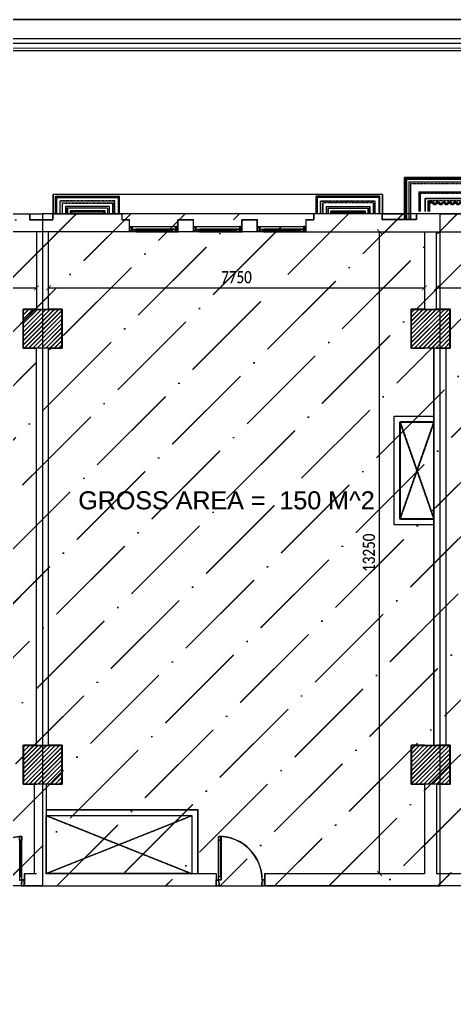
# Model space of a CAD drawing. Header units: inches. Extents: x 4821 to 127877, y 58012 to 433683.
# Drawn here: x 47070 to 56033, y 149720 to 169964 of the extents above; entities that cross this region are included whole.
import ezdxf

# ---------------------------------------------------------------- set-up
doc = ezdxf.new("R2010")
doc.units = ezdxf.units.IN
doc.header["$MEASUREMENT"] = 0
for name, pattern in [('$0$$5$HIDDEN', [0.375, 0.25, -0.125]), ('$1$$5$HIDDEN', [0.375, 0.25, -0.125]), ('104-TYPICAL FLOOR$0$HIDDEN', [0.375, 0.25, -0.125]), ('ducT FIRST$0$New Plans (8)$0$HIDDEN', [0.375, 0.25, -0.125])]:
    doc.linetypes.add(name, pattern=pattern)
for name, color, linetype in [('$0$A-ELV', 11, 'Continuous'), ('$0$A-WAL-CMU', 7, 'Continuous'), ('$1$A-ELV', 11, 'Continuous'), ('$1$A-LIN-10', 8, 'Continuous'), ('$1$A-LIN-30', 40, 'Continuous'), ('A-ANNO-DIMS', 90, 'Continuous'), ('A-ANNO-SYMB', 130, 'Continuous'), ('A-DOOR', 170, 'Continuous'), ('A-ELV', 11, 'Continuous'), ('A-FLOR-IDEN', 11, 'Continuous'), ('A-LIN-10', 8, 'Continuous'), ('A-LIN-30', 40, 'Continuous'), ('A-WAL-CMU', 7, 'Continuous'), ('A-WAL-LOW', 41, 'Continuous'), ('A-WALL', 53, 'Continuous'), ('A-WIN', 141, 'Continuous'), ('COL FISRT$0$COL GROUND$0$Cloums$0$A-COL-HAT', 8, 'Continuous'), ('COL FISRT$0$COL GROUND$0$Cloums$0$A-COL-RFC', 210, 'Continuous'), ('ducT FIRST$0$New Plans (8)$0$A-FLOR-OVHD', 8, 'ducT FIRST$0$New Plans (8)$0$HIDDEN'), ('ELECTRICAL', 4, 'Continuous')]:
    doc.layers.add(name, color=color, linetype=linetype)
doc.styles.get("Standard").update_dxf_attribs({"font": 'arial.ttf'})
doc.styles.add('T25-100', font='calibri.ttf', dxfattribs={"width": 0.8, "height": 250})
doc.dimstyles.new('D100', dxfattribs={"dimtxt": 250, "dimasz": 100, "dimexe": 0.18, "dimexo": 0.0625, "dimgap": 90, "dimtad": 1, "dimdec": 0, "dimrnd": 5, "dimzin": 9, "dimdsep": 46, "dimtxsty": 'T25-100', "dimblk": 'ARCHTICK', "dimcen": 90, "dimse1": 1, "dimse2": 1, "dimclrd": 256, "dimclre": 90, "dimclrt": 7, "dimazin": 0, "dimtfac": 200, "dimtdec": 0, "dimtofl": 0, "dimtmove": 2, "dimatfit": 3, "dimldrblk": 'DOT', "dimfxl": 1, "dimtolj": 1, "dimarcsym": 0})
pattern_1 = [(45, (1133291.507, -1550303.88), (-44.194174, 44.194174), [])]
pattern_2 = [(45, (-1012680.1, -137253.6), (420.9495, 1543.4815), [1984.375, -396.875, 0, -396.875])]
pattern_3 = [(45, (-1012683.5, -137256.6), (420.9495, 1543.4815), [1984.375, -396.875, 0, -396.875])]

# ---------------------------------------------------------------- blocks, each defined once
blk = doc.blocks.new('*U100')
for p, q in [((-95, -825), (-95, -72)), ((-55, -72), (-55, -825))]:
    blk.add_line(p, q)
for points in [[(-1000, 120), (-1000, 0), (-950, 0), (-950, 50), (-940, 50), (-940, 120)], [(-50, 0), (-50, -64), (-55, -64), (-55, -75), (-95, -75), (-95, -64), (-100, -64), (-100, 0)], [(0, 120), (0, 0), (-50, 0), (-50, 50), (-60, 50), (-60, 120)], [(-50, -900), (-50, -836), (-55, -836), (-55, -825), (-95, -825), (-95, -836), (-100, -836), (-100, -900)]]:
    blk.add_lwpolyline(points, close=True)
blk.add_lwpolyline([(-100, -900), (-100, 0), (-50, 0), (-50, -900), (-100, -900)])
blk.add_arc((-50, 0), 900, 180, 270)
blk = doc.blocks.new('COL FISRT')
at = {"layer": 'COL FISRT$0$COL GROUND$0$Cloums$0$A-COL-HAT'}
h = blk.add_hatch(dxfattribs=at)
h.set_pattern_fill('ANSI31', color=256, scale=500)
h.set_pattern_definition(pattern_1)
h.paths.add_polyline_path([(1154728, -1509897), (1154728, -1509097), (1155528, -1509097), (1155528, -1509897)])
h = blk.add_hatch(dxfattribs=at)
h.set_pattern_fill('ANSI31', color=256, scale=500)
h.set_pattern_definition(pattern_1)
h.paths.add_polyline_path([(1163528, -1509897), (1162728, -1509897), (1162728, -1509097), (1163528, -1509097)])
h = blk.add_hatch(dxfattribs=at)
h.set_pattern_fill('ANSI31', color=256, scale=500)
h.set_pattern_definition(pattern_1)
h.paths.add_polyline_path([(1154729, -1518897), (1154729, -1518097), (1155529, -1518097), (1155529, -1518897)])
h = blk.add_hatch(dxfattribs=at)
h.set_pattern_fill('ANSI31', color=256, scale=500)
h.set_pattern_definition(pattern_1)
h.paths.add_polyline_path([(1163529, -1518097), (1163529, -1518897), (1162729, -1518897), (1162729, -1518097)])
at = {"layer": 'COL FISRT$0$COL GROUND$0$Cloums$0$A-COL-RFC', "linetype": 'Continuous', "elevation": 0}
for points in [[(1155528, -1509897), (1154728, -1509897), (1154728, -1509097), (1155528, -1509097)], [(1163528, -1509897), (1162728, -1509897), (1162728, -1509097), (1163528, -1509097)], [(1155529, -1518897), (1154729, -1518897), (1154729, -1518097), (1155529, -1518097)], [(1163529, -1518897), (1162729, -1518897), (1162729, -1518097), (1163529, -1518097)]]:
    blk.add_lwpolyline(points, close=True, dxfattribs=at)
blk = doc.blocks.new('duct gr')
at = {"layer": 'A-WAL-CMU'}
for points in [[(1163220, -1608752), (1162402, -1608752), (1162402, -1606512), (1163222, -1606512)], [(1163220, -1608632), (1162522, -1608632), (1162522, -1606632), (1163222, -1606632)], [(1155226, -1614634), (1158349, -1614634), (1158349, -1615956)]]:
    blk.add_lwpolyline(points, dxfattribs=at)
blk.add_lwpolyline([(1158229, -1615954), (1155226, -1615954), (1155226, -1614754), (1158229, -1614754)], close=True, dxfattribs=at)
at = {"layer": 'ducT FIRST$0$New Plans (8)$0$A-FLOR-OVHD'}
for points in [[(1163222, -1606632), (1162522, -1608632)], [(1163222, -1608632), (1162522, -1606632)], [(1155229, -1615948), (1158229, -1614754)], [(1155229, -1614754), (1158229, -1615954)]]:
    blk.add_lwpolyline(points, dxfattribs=at)
blk = doc.blocks.new('1MMM')
for points in [[(1183353, -1712344, 0.506094), (1183343, -1712339), (1183343, -1712341), (1183332, -1712341), (1183332, -1712344)], [(1183353, -1712356, -0.506094), (1183343, -1712362), (1183343, -1712359), (1183332, -1712359), (1183332, -1712356)], [(1184073, -1712344, -0.506094), (1184083, -1712338), (1184083, -1712341), (1184094, -1712341), (1184094, -1712344)], [(1184073, -1712356, 0.506094), (1184083, -1712362), (1184083, -1712359), (1184094, -1712359), (1184094, -1712356)]]:
    blk.add_hatch(color=2).paths.add_polyline_path(points)
at = {"color": 2}
for p, q in [((1183213, -1712268, 0), (1183223, -1712268, 0)), ((1183223, -1712378, 0), (1183213, -1712378, 0)), ((1184213, -1712268, 0), (1184203, -1712268, 0)), ((1184203, -1712378, 0), (1184213, -1712378, 0))]:
    blk.add_line(p, q, dxfattribs=at)
for p, q in [((1184163, -1712268, 1221), (1183263, -1712268, 0)), ((1183343, -1712323, 0), (1184083, -1712323, 1035)), ((1184083, -1712378, 1035), (1183343, -1712378, 0))]:
    blk.add_line(p, q)
at = {"color": 2, "elevation": 1035}
for points in [[(1183223, -1712268), (1183263, -1712268), (1183263, -1712378), (1183263, -1712378), (1183263, -1712378), (1183223, -1712378)], [(1184203, -1712268), (1184163, -1712268), (1184163, -1712378), (1184163, -1712378), (1184163, -1712378), (1184203, -1712378)]]:
    blk.add_lwpolyline(points, close=True, dxfattribs=at)
at = {"color": 9, "elevation": 1035}
for points in [[(1183228, -1712273), (1183258, -1712273), (1183258, -1712373), (1183228, -1712373)], [(1184198, -1712273), (1184168, -1712273), (1184168, -1712373), (1184198, -1712373)]]:
    blk.add_lwpolyline(points, close=True, dxfattribs=at)
at = {"color": 2}
for points, elevation in [([(1183343, -1712356), (1183343, -1712378), (1183263, -1712378), (1183263, -1712323), (1183343, -1712323), (1183343, -1712344)], 0), ([(1184083, -1712356), (1184083, -1712378), (1184163, -1712378), (1184163, -1712323), (1184083, -1712323), (1184083, -1712344)], 1035)]:
    blk.add_lwpolyline(points, dxfattribs=dict(at, elevation=elevation))
at = {"color": 9}
for points, elevation in [([(1183338, -1712356), (1183338, -1712373), (1183267, -1712373), (1183267, -1712327), (1183338, -1712327), (1183338, -1712344)], 0), ([(1184087, -1712356), (1184087, -1712373), (1184158, -1712373), (1184158, -1712327), (1184087, -1712327), (1184087, -1712344)], 1035)]:
    blk.add_lwpolyline(points, dxfattribs=dict(at, elevation=elevation))
at = {"elevation": 1035}
blk.add_lwpolyline([(1183322, -1712344), (1184104, -1712344), (1184104, -1712356), (1183322, -1712356)], close=True, dxfattribs=at)
at = {"color": 2, "elevation": 1035}
for points in [[(1183353, -1712344, 0.506094), (1183343, -1712339), (1183343, -1712341), (1183332, -1712341), (1183332, -1712344)], [(1183353, -1712356, -0.506094), (1183343, -1712362), (1183343, -1712359), (1183332, -1712359), (1183332, -1712356)], [(1184073, -1712344, -0.506094), (1184083, -1712338), (1184083, -1712341), (1184094, -1712341), (1184094, -1712344)], [(1184073, -1712356, 0.506094), (1184083, -1712362), (1184083, -1712359), (1184094, -1712359), (1184094, -1712356)]]:
    blk.add_lwpolyline(points, format="xyb", close=True, dxfattribs=at)
blk = doc.blocks.new('$0$fggffg')
at = {"layer": '$1$A-ELV'}
for p, q in [((1450089, 602816, 0), (1450089, 602454, 0)), ((1451403, 602816, 0), (1451403, 602454, 0)), ((1451403, 602454, 0), (1450089, 602454, 0))]:
    blk.add_line(p, q, dxfattribs=at)
at = {"layer": '$1$A-ELV', "color": 39}
for p, q in [((1450298, 602663), (1450298, 602816)), ((1450333, 602698), (1450333, 602816)), ((1450333, 602698), (1451159, 602698)), ((1451159, 602698), (1451159, 602816)), ((1451194, 602663), (1451194, 602816)), ((1450298, 602663), (1451194, 602663))]:
    blk.add_line(p, q, dxfattribs=at)
at = {"layer": '$1$A-LIN-10'}
for p, q in [((1450110, 602475, 0), (1450110, 602816)), ((1450110, 602475, 0), (1450110, 602816)), ((1451383, 602475, 0), (1451383, 602816)), ((1451383, 602475, 0), (1451383, 602816)), ((1451383, 602475, 0), (1450110, 602475, 0))]:
    blk.add_line(p, q, dxfattribs=at)
at = {"layer": '$1$A-LIN-10', "linetype": '$1$$5$HIDDEN', "ltscale": 0.2}
for p, q in [((1450185, 602816, 0), (1450185, 602550, 0)), ((1450225, 602590), (1450225, 602816)), ((1451268, 602590), (1451268, 602816)), ((1451308, 602816, 0), (1451308, 602550, 0)), ((1450185, 602550, 0), (1451308, 602550, 0)), ((1451268, 602590), (1450225, 602590))]:
    blk.add_line(p, q, dxfattribs=at)
at = {"layer": '$1$A-LIN-30'}
for p, q in [((1450391, 602756, 0), (1450391, 602816, 0)), ((1450391, 602756), (1451102, 602756)), ((1450411, 602776, 0), (1450411, 602816, 0)), ((1450411, 602776), (1451082, 602776)), ((1451082, 602776, 0), (1451082, 602816, 0)), ((1451102, 602756, 0), (1451102, 602816, 0))]:
    blk.add_line(p, q, dxfattribs=at)
blk = doc.blocks.new('A$C27065016')
at = {"layer": 'A-WAL-CMU', "elevation": 0}
blk.add_lwpolyline([(1417, 482), (1417, 362), (0, 362), (0, 482)], dxfattribs=at)
at = {"layer": '$0$A-WAL-CMU'}
blk.add_blockref('$0$fggffg', (-1450038, -602454, 0), dxfattribs=at)
blk = doc.blocks.new('fgdf')
at = {"layer": 'A-ELV', "color": 39}
for p, q in [((-40267, 43720, 0), (-40267, 42867)), ((-38412, 43720, 0), (-38412, 42867)), ((-38412, 42867), (-40267, 42867))]:
    blk.add_line(p, q, dxfattribs=at)
at = {"layer": 'A-ELV'}
for p, q in [((-40177, 42959), (-40177, 43720)), ((-38504, 42959), (-38504, 43720)), ((-40177, 42959), (-38504, 42959))]:
    blk.add_line(p, q, dxfattribs=at)
at = {"layer": 'A-ELV', "ltscale": 0.4}
for p, q in [((-39972, 43164), (-39972, 43570)), ((-39838, 43570), (-39838, 43297)), ((-38842, 43570), (-38842, 43297)), ((-38709, 43164), (-38709, 43570)), ((-39972, 43164), (-38709, 43164)), ((-39838, 43297), (-38842, 43297))]:
    blk.add_line(p, q, dxfattribs=at)
at = {"layer": 'A-LIN-10', "linetype": '104-TYPICAL FLOOR$0$HIDDEN', "ltscale": 0.4}
for p, q in [((-40142, 42993), (-40142, 43720)), ((-39948, 43188), (-39948, 43570)), ((-39787, 43349), (-39787, 43570)), ((-38894, 43349), (-38894, 43570)), ((-38733, 43188), (-38733, 43570)), ((-38538, 42993), (-38538, 43720)), ((-38894, 43349), (-39787, 43349)), ((-39948, 43188), (-38733, 43188)), ((-40142, 42993), (-38538, 42993))]:
    blk.add_line(p, q, dxfattribs=at)
at = {"layer": 'A-LIN-10', "color": 250}
for points in [[(-38435, 43720), (-38435, 42890), (-40244, 42890), (-40244, 43720)], [(-38453, 43720), (-38453, 42908), (-40226, 42908), (-40226, 43720)]]:
    blk.add_lwpolyline(points, dxfattribs=at)
at = {"layer": 'A-LIN-30'}
for points in [[(-39765, 43570), (-39765, 43370), (-39675, 43370, -1), (-39605, 43370), (-39555, 43370, -1), (-39485, 43370), (-39435, 43370, -1), (-39365, 43370), (-39315, 43370, -1), (-39245, 43370), (-39195, 43370, -1), (-39125, 43370), (-39075, 43370, -1), (-39005, 43370), (-38915, 43370), (-38915, 43570)], [(-39745, 43570), (-39745, 43390), (-39692, 43390, -0.68313), (-39589, 43390), (-39572, 43390, -0.68313), (-39469, 43390), (-39452, 43390, -0.68313), (-39349, 43390), (-39332, 43390, -0.68313), (-39229, 43390), (-39212, 43390, -0.68313), (-39109, 43390), (-39092, 43390, -0.68313), (-38989, 43390), (-38935, 43390), (-38935, 43570)]]:
    blk.add_lwpolyline(points, format="xyb", dxfattribs=at)
blk = doc.blocks.new('$0$fgdf')
at = {"layer": 'A-ELV'}
blk.add_blockref('fgdf', (0, 0), dxfattribs=at)
blk = doc.blocks.new('FIRST SLAB EDGE')
at = {"layer": 'A-FLOR-IDEN'}
for p, q in [((1163183, -1710694, 0), (1171720, -1710694, 0)), ((1163183, -1710694, 0), (1163183, -1711444, 0)), ((1155937, -1711044, 0), (1155937, -1711444, 0)), ((1162727, -1711044, 0), (1155937, -1711044, 0)), ((1162727, -1711044, 0), (1162727, -1711444, 0))]:
    blk.add_line(p, q, dxfattribs=at)
at = {"layer": 'A-FLOR-IDEN', "elevation": 0}
blk.add_lwpolyline([(1162727, -1711444), (1163183, -1711444)], dxfattribs=at)
at = {"layer": 'A-WAL-CMU'}
for p, q in [((1154955, -1711444, 0), (1155455, -1711444, 0)), ((1155455, -1711444, 0), (1155455, -1711564, 0)), ((1157514, -1711814, 0), (1157514, -1711564, 0)), ((1158514, -1711814, 0), (1158514, -1711564, 0)), ((1158832, -1711814, 0), (1158832, -1711564, 0)), ((1159832, -1711814, 0), (1159832, -1711564, 0)), ((1160151, -1711814, 0), (1160151, -1711564, 0))]:
    blk.add_line(p, q, dxfattribs=at)
at = {"layer": 'A-WAL-CMU', "elevation": 0}
for points in [[(1161151, -1711564), (1161151, -1711814), (1165101, -1711814), (1165101, -1711564), (1164827, -1711564), (1164827, -1711444), (1164128, -1711444)], [(1164128, -1711444), (1163429, -1711444), (1163429, -1711564), (1162727, -1711564), (1162727, -1711444), (1161310, -1711444), (1161310, -1711564)], [(1155455, -1711564), (1155937, -1711564)], [(1157354, -1711564), (1157514, -1711564)], [(1158514, -1711564), (1158832, -1711564)], [(1159832, -1711564), (1160151, -1711564)], [(1161151, -1711564), (1161310, -1711564)], [(1157514, -1711814), (1154859, -1711814)], [(1158832, -1711814), (1158514, -1711814)], [(1160151, -1711814), (1159832, -1711814)]]:
    blk.add_lwpolyline(points, dxfattribs=at)
at = {"layer": '$0$A-ELV', "xscale": -1, "rotation": 180}
blk.add_blockref('$0$fgdf', (1203451, -1667824, 0), dxfattribs=at)
at = {"layer": '$0$A-WAL-CMU', "xscale": -1, "rotation": 180}
blk.add_blockref('$0$fggffg', (-288728, -1108627, 0), dxfattribs=at)
at = {"layer": 'A-WAL-CMU', "rotation": 180}
blk.add_blockref('A$C27065016', (1157354, -1711082, 0), dxfattribs=at)
at = {"layer": 'A-WIN', "xscale": -1}
for p in [(2341727, 564), (2343045, 564), (2344364, 564)]:
    blk.add_blockref('1MMM', p, dxfattribs=at)
blk = doc.blocks.new('new blo')
at = {"layer": 'A-LIN-10', "linetype": '$0$$5$HIDDEN'}
blk.add_lwpolyline([(1163093, -1717740), (1163790, -1717740), (1163790, -1715740), (1163093, -1715740)], close=True, dxfattribs=at)
for points in [[(1163093, -1717740), (1163790, -1715740)], [(1163093, -1715740), (1163790, -1717740)], [(1163790, -1715740), (1163790, -1717740)]]:
    blk.add_lwpolyline(points, dxfattribs=at)
blk = doc.blocks.new('BANDA-MOATAZ')
at = {"color": 10}
blk.add_lwpolyline([(0, 0), (0, 40500), (-57155, 40500), (-57155, 0)], close=True, dxfattribs=at)
at = {"const_width": 17.5}
for points in [[(-350, 350), (-350, 40150), (-56805, 40150), (-56805, 350)], [(-525, 5112), (-525, 39975), (-56630, 39975), (-56630, 5112)]]:
    blk.add_lwpolyline(points, close=True, dxfattribs=at)
at = {"color": 131}
blk.add_lwpolyline([(-438, 438), (-438, 40062), (-56718, 40062), (-56718, 438)], close=True, dxfattribs=at)
at = {"layer": 'ELECTRICAL', "color": 131}
blk.add_lwpolyline([(-575, 5162), (-575, 39925), (-56580, 39925), (-56580, 5162)], close=True, dxfattribs=at)
blk = doc.blocks.new('_ArchTick')
at = {"color": 0, "linetype": 'ByBlock', "const_width": 0.15}
blk.add_lwpolyline([(-0.5, -0.5), (0.5, 0.5)], dxfattribs=at)
blk = doc.blocks.new('*D156')
at = {"layer": 'A-ANNO-DIMS', "lineweight": -2, "transparency": 16777216}
blk.add_line((39691, 164430), (47418, 164430), dxfattribs=at)
at = {"layer": 'Defpoints', "color": 0, "transparency": 16777216}
for p in [(47418, 164430), (47418, 164414), (39691, 164169, 1209)]:
    blk.add_point(p, dxfattribs=at)
at = {"layer": 'A-ANNO-DIMS', "lineweight": -2, "transparency": 16777216, "xscale": 100, "yscale": 100, "zscale": 100, "rotation": 180}
blk.add_blockref('_ArchTick', (39691, 164430), dxfattribs=at)
at = {"layer": 'A-ANNO-DIMS', "lineweight": -2, "transparency": 16777216, "xscale": 100, "yscale": 100, "zscale": 100}
blk.add_blockref('_ArchTick', (47418, 164430), dxfattribs=at)
at = {"layer": 'A-ANNO-DIMS', "color": 7, "transparency": 16777216, "insert": (43554, 164648), "char_height": 250, "attachment_point": 5, "style": 'T25-100'}
blk.add_mtext('\\A1;7725', dxfattribs=at)
blk = doc.blocks.new('_Dot')
at = {"lineweight": -2}
blk.add_line((-0.5, 0), (-1, 0), dxfattribs=at)
at = {"const_width": 0.5}
blk.add_lwpolyline([(-0.25, 0, 1), (0.25, 0, 1)], format="xyb", close=True, dxfattribs=at)
blk = doc.blocks.new('*D157')
at = {"layer": 'A-ANNO-DIMS', "lineweight": -2, "transparency": 16777216}
blk.add_line((47668, 164430), (55418, 164430), dxfattribs=at)
at = {"layer": 'Defpoints', "color": 0, "transparency": 16777216}
for p in [(55418, 164430), (47668, 164160), (55418, 164160)]:
    blk.add_point(p, dxfattribs=at)
at = {"layer": 'A-ANNO-DIMS', "lineweight": -2, "transparency": 16777216, "xscale": 100, "yscale": 100, "zscale": 100, "rotation": 180}
blk.add_blockref('_ArchTick', (47668, 164430), dxfattribs=at)
at = {"layer": 'A-ANNO-DIMS', "lineweight": -2, "transparency": 16777216, "xscale": 100, "yscale": 100, "zscale": 100}
blk.add_blockref('_ArchTick', (55418, 164430), dxfattribs=at)
at = {"layer": 'A-ANNO-DIMS', "color": 7, "transparency": 16777216, "insert": (51543, 164648), "char_height": 250, "attachment_point": 5, "style": 'T25-100'}
blk.add_mtext('\\A1;7750', dxfattribs=at)
blk = doc.blocks.new('*D158')
at = {"layer": 'A-ANNO-DIMS', "lineweight": -2, "transparency": 16777216}
blk.add_line((54492, 152336), (54492, 165586), dxfattribs=at)
at = {"layer": 'Defpoints', "color": 0, "transparency": 16777216}
for p in [(54492, 165586), (54595, 165586, 0), (54595, 152336)]:
    blk.add_point(p, dxfattribs=at)
at = {"layer": 'A-ANNO-DIMS', "lineweight": -2, "transparency": 16777216, "xscale": 100, "yscale": 100, "zscale": 100}
for p, rotation in [((54492, 165586), 90), ((54492, 152336), 270)]:
    blk.add_blockref('_ArchTick', p, dxfattribs=dict(at, rotation=rotation))
at = {"layer": 'A-ANNO-DIMS', "color": 7, "transparency": 16777216, "insert": (54274, 158961), "char_height": 250, "attachment_point": 5, "rotation": 90, "style": 'T25-100'}
blk.add_mtext('\\A1;13250', dxfattribs=at)
blk = doc.blocks.new('*D160')
at = {"layer": 'A-ANNO-DIMS', "lineweight": -2, "transparency": 16777216}
blk.add_line((55668, 164430), (63418, 164430), dxfattribs=at)
at = {"layer": 'Defpoints', "color": 0, "transparency": 16777216}
for p in [(55668, 164623), (63418, 164786), (63418, 164430)]:
    blk.add_point(p, dxfattribs=at)
at = {"layer": 'A-ANNO-DIMS', "lineweight": -2, "transparency": 16777216, "xscale": 100, "yscale": 100, "zscale": 100, "rotation": 180}
blk.add_blockref('_ArchTick', (55668, 164430), dxfattribs=at)
at = {"layer": 'A-ANNO-DIMS', "lineweight": -2, "transparency": 16777216, "xscale": 100, "yscale": 100, "zscale": 100}
blk.add_blockref('_ArchTick', (63418, 164430), dxfattribs=at)
at = {"layer": 'A-ANNO-DIMS', "color": 7, "transparency": 16777216, "insert": (59543, 164648), "char_height": 250, "attachment_point": 5, "style": 'T25-100'}
blk.add_mtext('\\A1;7750', dxfattribs=at)
blk = doc.blocks.new('*D348')
at = {"layer": 'A-ANNO-DIMS', "lineweight": -2, "transparency": 16777216}
blk.add_line((39687, 164427), (47415, 164427), dxfattribs=at)
at = {"layer": 'Defpoints', "color": 0, "transparency": 16777216}
for p in [(47415, 164427), (47415, 164411), (39687, 164166, 1209)]:
    blk.add_point(p, dxfattribs=at)
at = {"layer": 'A-ANNO-DIMS', "lineweight": -2, "transparency": 16777216, "xscale": 100, "yscale": 100, "zscale": 100, "rotation": 180}
blk.add_blockref('_ArchTick', (39687, 164427), dxfattribs=at)
at = {"layer": 'A-ANNO-DIMS', "lineweight": -2, "transparency": 16777216, "xscale": 100, "yscale": 100, "zscale": 100}
blk.add_blockref('_ArchTick', (47415, 164427), dxfattribs=at)
at = {"layer": 'A-ANNO-DIMS', "color": 7, "transparency": 16777216, "insert": (43551, 164645), "char_height": 250, "attachment_point": 5, "style": 'T25-100'}
blk.add_mtext('\\A1;7725', dxfattribs=at)
blk = doc.blocks.new('*D349')
at = {"layer": 'A-ANNO-DIMS', "lineweight": -2, "transparency": 16777216}
blk.add_line((47665, 164427), (55415, 164427), dxfattribs=at)
at = {"layer": 'Defpoints', "color": 0, "transparency": 16777216}
for p in [(55415, 164427), (47665, 164157), (55415, 164157)]:
    blk.add_point(p, dxfattribs=at)
at = {"layer": 'A-ANNO-DIMS', "lineweight": -2, "transparency": 16777216, "xscale": 100, "yscale": 100, "zscale": 100, "rotation": 180}
blk.add_blockref('_ArchTick', (47665, 164427), dxfattribs=at)
at = {"layer": 'A-ANNO-DIMS', "lineweight": -2, "transparency": 16777216, "xscale": 100, "yscale": 100, "zscale": 100}
blk.add_blockref('_ArchTick', (55415, 164427), dxfattribs=at)
at = {"layer": 'A-ANNO-DIMS', "color": 7, "transparency": 16777216, "insert": (51540, 164645), "char_height": 250, "attachment_point": 5, "style": 'T25-100'}
blk.add_mtext('\\A1;7750', dxfattribs=at)
blk = doc.blocks.new('*D354')
at = {"layer": 'A-ANNO-DIMS', "lineweight": -2, "transparency": 16777216}
blk.add_line((54489, 152333), (54489, 165583), dxfattribs=at)
at = {"layer": 'Defpoints', "color": 0, "transparency": 16777216}
for p in [(54489, 165583), (54592, 165583, 0), (54592, 152333)]:
    blk.add_point(p, dxfattribs=at)
at = {"layer": 'A-ANNO-DIMS', "lineweight": -2, "transparency": 16777216, "xscale": 100, "yscale": 100, "zscale": 100}
for p, rotation in [((54489, 165583), 90), ((54489, 152333), 270)]:
    blk.add_blockref('_ArchTick', p, dxfattribs=dict(at, rotation=rotation))
at = {"layer": 'A-ANNO-DIMS', "color": 7, "transparency": 16777216, "insert": (54271, 158958), "char_height": 250, "attachment_point": 5, "rotation": 90, "style": 'T25-100'}
blk.add_mtext('\\A1;13250', dxfattribs=at)
blk = doc.blocks.new('*D356')
at = {"layer": 'A-ANNO-DIMS', "lineweight": -2, "transparency": 16777216}
blk.add_line((55665, 164427), (63414, 164427), dxfattribs=at)
at = {"layer": 'Defpoints', "color": 0, "transparency": 16777216}
for p in [(55665, 164620), (63414, 164783), (63414, 164427)]:
    blk.add_point(p, dxfattribs=at)
at = {"layer": 'A-ANNO-DIMS', "lineweight": -2, "transparency": 16777216, "xscale": 100, "yscale": 100, "zscale": 100, "rotation": 180}
blk.add_blockref('_ArchTick', (55665, 164427), dxfattribs=at)
at = {"layer": 'A-ANNO-DIMS', "lineweight": -2, "transparency": 16777216, "xscale": 100, "yscale": 100, "zscale": 100}
blk.add_blockref('_ArchTick', (63414, 164427), dxfattribs=at)
at = {"layer": 'A-ANNO-DIMS', "color": 7, "transparency": 16777216, "insert": (59539, 164645), "char_height": 250, "attachment_point": 5, "style": 'T25-100'}
blk.add_mtext('\\A1;7750', dxfattribs=at)

msp = doc.modelspace()

# ---------------------------------------------------------------- hatches: boundary and pattern name
at = {"layer": 'A-WALL'}
h = msp.add_hatch(dxfattribs=at)
h.set_pattern_fill('ANSI36', color=5, scale=250)
h.set_pattern_definition(pattern_3)
h.paths.add_polyline_path([(47541.6, 165952.5), (39319.2, 165952.5), (39319, 155957.6), (44841.4, 155957.6), (44841.6, 152081.8), (47541.6, 152081.8)])
h = msp.add_hatch(dxfattribs=at)
h.set_pattern_fill('ANSI36', color=5, scale=250)
h.set_pattern_definition(pattern_2)
h.paths.add_polyline_path([(47545, 165955.5), (39322.6, 165955.5), (39322.4, 155960.6), (44844.8, 155960.6), (44845, 152084.8), (47545, 152084.8)])
h = msp.add_hatch(dxfattribs=at)
h.set_pattern_fill('ANSI36', color=5, scale=250)
h.set_pattern_definition(pattern_3)
h.paths.add_polyline_path([(55737.9, 165953.8), (47541.6, 165951.3), (47541.6, 152080.5), (55737.9, 152083)])
h = msp.add_hatch(dxfattribs=at)
h.set_pattern_fill('ANSI36', color=5, scale=250)
h.set_pattern_definition(pattern_2)
h.paths.add_polyline_path([(55741.3, 165956.8), (47545, 165954.3), (47545, 152083.5), (55741.3, 152086)])
h = msp.add_hatch(dxfattribs=at)
h.set_pattern_fill('ANSI36', color=5, scale=250)
h.set_pattern_definition(pattern_3)
h.paths.add_polyline_path([(63540.3, 165952.5), (55737.9, 165952.5), (55737.9, 152082.6), (63540.3, 152082.5)])
h = msp.add_hatch(dxfattribs=at)
h.set_pattern_fill('ANSI36', color=5, scale=250)
h.set_pattern_definition(pattern_2)
h.paths.add_polyline_path([(63543.7, 165955.5), (55741.3, 165955.5), (55741.3, 152085.5), (63543.7, 152085.5)])

# ---------------------------------------------------------------- linework, layer by layer
at = {"layer": 'A-WAL-CMU'}
for p, q in [((47616.4, 154182.5, 0), (47616.5, 152332.5, 0)), ((47616.4, 154182.5), (47616.5, 152332.5)), ((47619.8, 154185.5, 0), (47619.9, 152335.5, 0)), ((47619.8, 154185.5), (47619.9, 152335.5)), ((47164.6, 152332.5, 0), (47164.6, 152082.5, 0)), ((47168, 152335.5, 0), (47168, 152085.5, 0)), ((51119.2, 152332.5, 0), (51119.2, 152082.5, 0)), ((51122.6, 152335.5, 0), (51122.6, 152085.5, 0)), ((52119.2, 152332.5, 0), (52119.2, 152082.5, 0)), ((52122.6, 152335.5, 0), (52122.6, 152085.5, 0))]:
    msp.add_line(p, q, dxfattribs=at)
at = {"layer": 'A-WAL-CMU', "elevation": 0}
for points in [[(47414.6, 163982.5), (47142.4, 163982.5), (47142.4, 163182.5), (47414.6, 163182.5)], [(47418, 163985.5), (47145.8, 163985.5), (47145.8, 163185.5), (47418, 163185.5)], [(47664.6, 163182.5), (47942.4, 163182.5), (47942.4, 163982.5), (47664.6, 163982.5)], [(47668, 163185.5), (47945.8, 163185.5), (47945.8, 163985.5), (47668, 163985.5)], [(55414.6, 163982.5), (55142.4, 163982.5), (55142.4, 163182.5), (55414.6, 163182.5)], [(55418, 163985.5), (55145.8, 163985.5), (55145.8, 163185.5), (55418, 163185.5)], [(55664.6, 163182.5), (55942.4, 163182.5), (55942.4, 163982.5), (55664.6, 163982.5)], [(55668, 163185.5), (55945.8, 163185.5), (55945.8, 163985.5), (55668, 163985.5)], [(47415.4, 154982.5), (47143.2, 154982.5), (47143.2, 154182.5), (47415.4, 154182.5)], [(47418.8, 154985.5), (47146.6, 154985.5), (47146.6, 154185.5), (47418.8, 154185.5)], [(47665.4, 154182.5), (47943.2, 154182.5), (47943.2, 154982.5), (47665.4, 154982.5)], [(47668.8, 154185.5), (47946.6, 154185.5), (47946.6, 154985.5), (47668.8, 154985.5)], [(55415.4, 154982.5), (55143.2, 154982.5), (55143.2, 154182.5), (55415.4, 154182.5)], [(55418.8, 154985.5), (55146.6, 154985.5), (55146.6, 154185.5), (55418.8, 154185.5)], [(55665.4, 154182.5), (55943.2, 154182.5), (55943.2, 154982.5), (55665.4, 154982.5)], [(55668.8, 154185.5), (55946.6, 154185.5), (55946.6, 154985.5), (55668.8, 154985.5)]]:
    msp.add_lwpolyline(points, dxfattribs=at)
at = {"layer": 'A-WALL'}
for p, q in [((47414.6, 165582.5, 0), (47414.6, 163982.5, 0)), ((47414.6, 165582.5), (47414.6, 163982.5)), ((47418, 165585.5, 0), (47418, 163985.5, 0)), ((47418, 165585.5), (47418, 163985.5)), ((47664.6, 163982.5, 0), (47664.6, 165582.5, 0)), ((47664.6, 163982.5), (47664.6, 165582.5)), ((47668, 163985.5, 0), (47668, 165585.5, 0)), ((47668, 163985.5), (47668, 165585.5)), ((55414.6, 165582.5, 0), (55414.6, 163982.5, 0)), ((55414.6, 165582.5), (55414.6, 163982.5)), ((55418, 165585.5, 0), (55418, 163985.5, 0)), ((55418, 165585.5), (55418, 163985.5)), ((55664.6, 163982.5, 0), (55664.6, 165582.5, 0)), ((55664.6, 163982.5), (55664.6, 165582.5)), ((55668, 163985.5, 0), (55668, 165585.5, 0)), ((55668, 163985.5), (55668, 165585.5)), ((47414.5, 154982.5, 0), (47414.6, 163182.5, 0)), ((47414.5, 154982.5), (47414.6, 163182.5)), ((47417.9, 154985.5, 0), (47418, 163185.5, 0)), ((47417.9, 154985.5), (47418, 163185.5)), ((47664.5, 154982.5, 0), (47664.6, 163182.5, 0)), ((47664.5, 154982.5), (47664.6, 163182.5)), ((47667.9, 154985.5, 0), (47668, 163185.5, 0)), ((47667.9, 154985.5), (47668, 163185.5)), ((55612.3, 154982.5, 0), (55612.3, 163182.5, 0)), ((55612.3, 154982.5), (55612.3, 163182.5)), ((55615.7, 154985.5, 0), (55615.7, 163185.5, 0)), ((55615.7, 154985.5), (55615.7, 163185.5)), ((55862.3, 154982.5, 0), (55862.3, 163182.5, 0)), ((55862.3, 154982.5), (55862.3, 163182.5)), ((55865.7, 154985.5, 0), (55865.7, 163185.5, 0)), ((55865.7, 154985.5), (55865.7, 163185.5)), ((47366.4, 154182.5, 0), (47366.5, 152332.5, 0)), ((47366.4, 154182.5), (47366.5, 152332.5)), ((47369.8, 154185.5, 0), (47369.9, 152335.5, 0)), ((47369.8, 154185.5), (47369.9, 152335.5)), ((55414.6, 154182.5, 0), (55414.6, 152332.5, 0)), ((55414.6, 154182.5), (55414.6, 152332.5)), ((55418, 154185.5, 0), (55418, 152335.5, 0)), ((55418, 154185.5), (55418, 152335.5)), ((55664.6, 154182.5, 0), (55664.6, 152332.5, 0)), ((55664.6, 154182.5), (55664.6, 152332.5)), ((55668, 154185.5, 0), (55668, 152335.5, 0)), ((55668, 154185.5), (55668, 152335.5)), ((47414.6, 152332.5, 0), (47164.6, 152332.5, 0)), ((47414.6, 152332.5), (47164.6, 152332.5)), ((47164.6, 152332.5), (47164.6, 152082.5)), ((47418, 152335.5, 0), (47168, 152335.5, 0)), ((47418, 152335.5), (47168, 152335.5)), ((47168, 152335.5), (47168, 152085.5)), ((51119.2, 152332.5, 0), (47664.6, 152332.5, 0)), ((51119.2, 152332.5), (47664.6, 152332.5)), ((51122.6, 152335.5, 0), (47668, 152335.5, 0)), ((51122.6, 152335.5), (47668, 152335.5)), ((51119.2, 152332.5), (51119.2, 152082.5)), ((51122.6, 152335.5), (51122.6, 152085.5)), ((55414.6, 152332.5, 0), (52119.2, 152332.5, 0)), ((55414.6, 152332.5), (52119.2, 152332.5)), ((52119.2, 152332.5), (52119.2, 152082.5)), ((55418, 152335.5, 0), (52122.6, 152335.5, 0)), ((55418, 152335.5), (52122.6, 152335.5)), ((52122.6, 152335.5), (52122.6, 152085.5)), ((62164.6, 152332.5, 0), (55664.6, 152332.5, 0)), ((62164.6, 152332.5), (55664.6, 152332.5)), ((62168, 152335.5, 0), (55668, 152335.5, 0)), ((62168, 152335.5), (55668, 152335.5)), ((62164.6, 152082.5, 0), (52119.2, 152082.5, 0)), ((62164.6, 152082.5), (52119.2, 152082.5)), ((62168, 152085.5, 0), (52122.6, 152085.5, 0)), ((62168, 152085.5), (52122.6, 152085.5))]:
    msp.add_line(p, q, dxfattribs=at)
at = {"layer": 'A-WALL', "color": 1, "elevation": 0}
for points in [[(47541, 152081.8), (44841, 152081.8), (44840.8, 155957.6), (39318.4, 155957.6), (39318.6, 165952.5), (47540.9, 165952.5), (47541, 152081.8)], [(47544.4, 152084.8), (44844.4, 152084.8), (44844.2, 155960.6), (39321.8, 155960.6), (39322, 165955.5), (47544.3, 165955.5), (47544.4, 152084.8)], [(47540.9, 152080.5), (55737.3, 152083), (55737.3, 165953.8), (47540.9, 165951.3), (47540.9, 152080.5)], [(47544.3, 152083.5), (55740.7, 152086), (55740.7, 165956.8), (47544.3, 165954.3), (47544.3, 152083.5)], [(63539.6, 165952.5), (63539.6, 152082.5), (55737.3, 152082.6), (55737.3, 165952.5), (63539.6, 165952.5)], [(63543, 165955.5), (63543, 152085.5), (55740.7, 152085.5), (55740.7, 165955.5), (63543, 165955.5)]]:
    msp.add_lwpolyline(points, dxfattribs=at)
at = {"layer": 'A-WALL', "elevation": 0}
for points in [[(47164.6, 152082.5), (51119.2, 152082.5)], [(47168, 152085.5), (51122.6, 152085.5)]]:
    msp.add_lwpolyline(points, dxfattribs=at)

# ---------------------------------------------------------------- block references
at = {"xscale": 1.12079201326193, "yscale": 1.12079201326193, "zscale": 1.12079201326193}
for p in [(95531.1, 124569.2), (95534.5, 124572.1)]:
    msp.add_blockref('BANDA-MOATAZ', p, dxfattribs=at)
at = {"layer": 'A-DOOR', "xscale": -1, "rotation": 180.0059201316723}
for p in [(47164.6, 152202.5, 0), (47168, 152205.5, 0)]:
    msp.add_blockref('*U100', p, dxfattribs=at)
at = {"layer": 'A-DOOR', "rotation": 179.9940798683277}
for p in [(51119.2, 152202.5, 0), (51122.6, 152205.5, 0)]:
    msp.add_blockref('*U100', p, dxfattribs=at)
at = {"layer": 'A-WAL-CMU'}
for name, p in [('FIRST SLAB EDGE', (-1108180.4, 1877396.1)), ('FIRST SLAB EDGE', (-1108177, 1877399)), ('COL FISRT', (-1107585.9, 1673079.6, 0)), ('COL FISRT', (-1107582.5, 1673082.6, 0))]:
    msp.add_blockref(name, p, dxfattribs=at)
at = {"layer": 'A-WAL-LOW'}
for p in [(-1108180.4, 1877396.1), (-1108177, 1877399)]:
    msp.add_blockref('new blo', p, dxfattribs=at)
at = {"layer": 'A-WALL'}
for p in [(-1107609.9, 1768288.3), (-1107606.5, 1768291.2)]:
    msp.add_blockref('duct gr', p, dxfattribs=at)

# ---------------------------------------------------------------- texts
at = {"layer": 'A-ANNO-SYMB'}
for p in [(48277.6, 159855.5), (48281, 159858.5)]:
    msp.add_text('GROSS AREA =  150 M^ 2', height=369.696, dxfattribs=at).set_placement(p)

# ---------------------------------------------------------------- dimensions: what is measured, and where the dimension line sits
at = {"layer": 'A-ANNO-DIMS'}
for base, p1, p2, picture, middle in [((54489, 165582.5), (54591.6, 152332.5), (54591.6, 165582.5, 0), '*D354', (54270.9, 158957.5)), ((54492.4, 165585.5), (54595, 152335.5), (54595, 165585.5, 0), '*D158', (54274.3, 158960.5))]:
    dim = msp.add_linear_dim(base=base, p1=p1, p2=p2, angle=90, dimstyle='D100', dxfattribs=at)
    dim.commit()
    dim.dimension.update_dxf_attribs({"geometry": picture, "text_midpoint": middle})
for base, p1, p2, picture, middle in [((47414.6, 164427.1), (39687.3, 164165.6, 1209.3), (47414.6, 164411.3), '*D348', (43551, 164645.2)), ((47418, 164430.1), (39690.7, 164168.5, 1209.3), (47418, 164414.2), '*D156', (43554.4, 164648.2)), ((55414.6, 164427.1), (47664.6, 164156.7), (55414.6, 164156.7), '*D349', (51539.6, 164645.2)), ((55418, 164430.1), (47668, 164159.7), (55418, 164159.7), '*D157', (51543, 164648.2)), ((63414.2, 164427.1), (55664.6, 164620), (63414.2, 164782.5), '*D356', (59539.4, 164645.2)), ((63417.6, 164430.1), (55668, 164623), (63417.6, 164785.5), '*D160', (59542.8, 164648.2))]:
    dim = msp.add_linear_dim(base=base, p1=p1, p2=p2, dimstyle='D100', dxfattribs=at)
    dim.commit()
    dim.dimension.update_dxf_attribs({"geometry": picture, "text_midpoint": middle})

doc.saveas('drawing.dxf')
